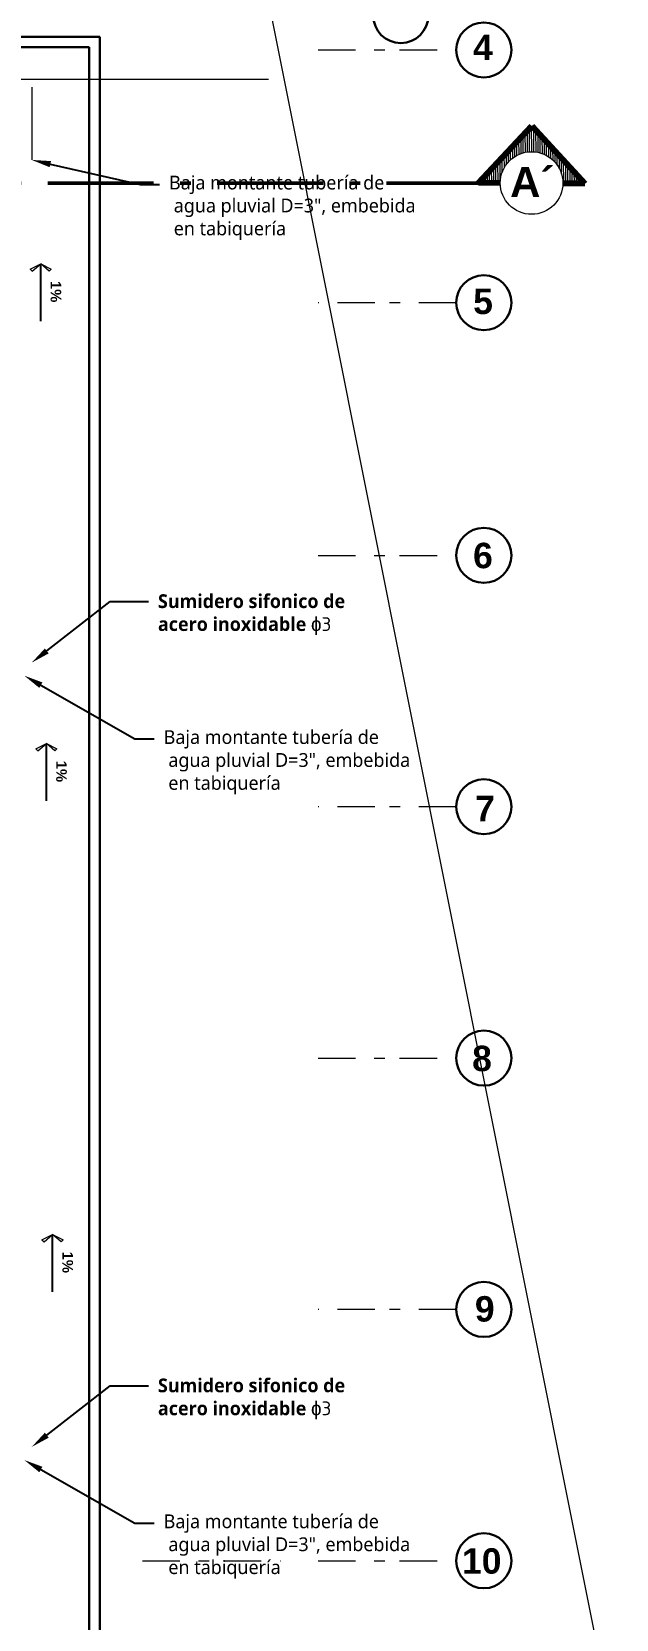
# Model space of a CAD drawing. Header units: metres. Extents: x 27 to 147, y -173 to 8.
# Drawn here: x 128.1 to 133.62, y -118.29 to -103.29 of the extents above; entities that cross this region are included whole.
import ezdxf
from ezdxf import colors
from ezdxf.entities.mleader import LeaderData, LeaderLine
from ezdxf.enums import TextEntityAlignment as Align
from ezdxf.math import Vec2, Vec3

# ---------------------------------------------------------------- set-up
doc = ezdxf.new("R2010")
doc.units = ezdxf.units.M
for name, pattern in [('1CORTE', [1.5, 1, -0.25, 0, -0.25]), ('ACAD_ISO04W100', [30, 24, -3, 0, -3]), ('Dot & Dashed', [0.670278, 0.352778, -0.176389, 0, -0.141111])]:
    doc.linetypes.add(name, pattern=pattern)
for name, color, linetype, lineweight in [('1', 7, 'Continuous', 5), ('2D Drafting - General_Pen_No__46', 7, 'Continuous', 25), ('AA. Proyeccion Corte', 10, '1CORTE', 50), ('canal de evacuacion', 1, 'Continuous', 20), ('CORTE_EJE', 31, 'ACAD_ISO04W100', 80), ('Cotas varias El', 253, 'Continuous', 13), ('GRAFO 0 BLANCO', 7, 'Continuous', 0), ('grafo 2', 31, 'Continuous', 20), ('GRAFO 4', 7, 'Continuous', 30), ('letras sr', 7, 'Continuous', 5), ('Lineas Referencia', 73, 'Continuous', 13), ('TEXTOS-SUBTITULO', 7, 'Continuous', 30)]:
    doc.layers.add(name, color=color, linetype=linetype, lineweight=lineweight)
doc.styles.add('Generales', font='trebuc.ttf', dxfattribs={"height": 0.1})
doc.styles.add('GENERATED_STYLE_1', font='arialbd.ttf')
doc.styles.add('GENERATED_STYLE_2', font='arial.ttf')
doc.styles.get("Standard").update_dxf_attribs({"font": 'arial.ttf'})
doc.styles.add('TURBO_BASS', font='swisseb.ttf')

# ---------------------------------------------------------------- blocks, each defined once
blk = doc.blocks.new('FLECHA')
at = {"layer": 'grafo 2', "ltscale": 0.05}
for p, q in [((674350.407, 8489809.493, -2.952), (674350.357, 8489809.393, -2.952)), ((674350.426, 8489809.474, -2.952), (674350.357, 8489809.393, -2.952)), ((674350.407, 8489809.493, -2.952), (674350.426, 8489809.474, -2.952)), ((674350.426, 8489809.312, -2.952), (674350.357, 8489809.393, -2.952)), ((674350.407, 8489809.293, -2.952), (674350.426, 8489809.312, -2.952))]:
    blk.add_line(p, q, dxfattribs=at)
at = {"layer": 'grafo 2', "lineweight": 25}
blk.add_line((674350.899, 8489809.393, -2.952), (674350.357, 8489809.393, -2.952), dxfattribs=at)
at = {"layer": 'grafo 2'}
blk.add_line((674350.357, 8489809.393, -2.952), (674350.407, 8489809.293, -2.952), dxfattribs=at)

msp = doc.modelspace()

# ---------------------------------------------------------------- hatches: boundary and pattern name
at = {"layer": '1', "lineweight": 5}
h = msp.add_hatch(dxfattribs=at)
h.set_pattern_fill('_USER,_O', scale=0.02, angle=450, pattern_type=0)
h.set_pattern_definition([(90.373563, (283.931522, -161.081978), (0.019999575, 0.000130397), [])])
h.paths.add_polyline_path([(132.819, -104.421, -0.414214), (133.113, -104.719), (133.32, -104.72), (132.821, -104.175), (132.315, -104.713), (132.521, -104.715, -0.414214)])
h = msp.add_hatch(dxfattribs=at)
h.set_pattern_fill('_USER,_O', scale=0.02, angle=450, pattern_type=0)
h.set_pattern_definition([(90.373563, (283.931522, -161.081978), (0.019999575, 0.000130397), [])])
h.paths.add_polyline_path([(132.819, -104.421, -0.414214), (133.113, -104.719), (133.32, -104.72), (132.821, -104.175), (132.315, -104.713), (132.521, -104.715, -0.414214)])

# ---------------------------------------------------------------- linework, layer by layer
at = {"layer": '1', "color": 7}
msp.add_circle((132.817, -104.715), 0.296, dxfattribs=at)
msp.add_circle((132.817, -104.715), 0.296, dxfattribs=at)
at = {"layer": 'AA. Proyeccion Corte', "color": 7}
msp.add_line((125.048, -104.715), (132.521, -104.715), dxfattribs=at)
at = {"layer": 'canal de evacuacion'}
msp.add_lwpolyline([(128.097, -103.811), (128.097, -104.497)], dxfattribs=at)
at = {"layer": 'CORTE_EJE', "color": 7, "linetype": 'ACAD_ISO04W100', "ltscale": 0.8}
msp.add_lwpolyline([(132.521, -104.715), (132.315, -104.713), (132.821, -104.175), (133.32, -104.72), (133.113, -104.719)], dxfattribs=at)
msp.add_lwpolyline([(132.521, -104.715), (132.315, -104.713), (132.821, -104.175), (133.32, -104.72), (133.113, -104.719)], dxfattribs=at)
at = {"layer": 'Cotas varias El', "linetype": 'Dot & Dashed'}
for p, q in [((130.801, -103.458), (132.106, -103.458)), ((132.106, -105.846), (130.801, -105.846)), ((130.801, -108.233), (132.106, -108.233)), ((132.106, -110.608), (130.801, -110.608)), ((130.801, -112.983), (132.106, -112.983)), ((132.106, -115.358), (130.801, -115.358)), ((129.142, -117.733), (130.447, -117.733)), ((130.801, -117.733), (132.106, -117.733))]:
    msp.add_line(p, q, dxfattribs=at)
at = {"layer": 'Cotas varias El'}
msp.add_line((117.24, -103.733), (130.333, -103.733), dxfattribs=at)
at = {"layer": 'GRAFO 0 BLANCO', "color": 7}
msp.add_lwpolyline([(70.185, -94.06), (83.803, -94.342), (99.193, -94.65), (103.253, -94.727), (116.561, -94.914), (128.571, -94.167), (139.003, -146.455)], dxfattribs=at)
at = {"layer": 'GRAFO 4', "linetype": 'Continuous'}
for points in [[(128.74, -103.333), (128.74, -132.133), (117.14, -132.133), (117.14, -103.333)], [(128.64, -103.433), (128.64, -132.033), (117.24, -132.033), (117.24, -103.433)]]:
    msp.add_lwpolyline(points, close=True, dxfattribs=at)
for centre in [(131.582, -103.133), (132.366, -103.458), (132.366, -105.846), (132.366, -108.233), (132.366, -110.608), (132.366, -112.983), (132.366, -115.358), (132.366, -117.733)]:
    msp.add_circle(centre, 0.26, dxfattribs=at)

# ---------------------------------------------------------------- block references
at = {"layer": 'Lineas Referencia', "xscale": -1, "rotation": 90}
for p in [(8489937.575, 674244.877, 2.952), (8489937.628, 674240.345, 2.952), (8489937.687, 674235.707, 2.952)]:
    msp.add_blockref('FLECHA', p, dxfattribs=at)

# ---------------------------------------------------------------- texts
at = {"char_height": 0.24, "width": 1.011031258713047e-14, "attachment_point": 9, "rotation": 0, "style": 'GENERATED_STYLE_1'}
for s, insert in [('4', (132.451, -103.554)), ('5', (132.452, -105.957)), ('6', (132.451, -108.358)), ('7', (132.47, -110.745)), ('8', (132.442, -113.11)), ('9', (132.468, -115.476)), ('10', (132.533, -117.858))]:
    msp.add_mtext(s, dxfattribs=dict(at, insert=insert))
at = {"layer": '2D Drafting - General_Pen_No__46', "char_height": 0.1, "attachment_point": 7, "rotation": 270, "style": 'GENERATED_STYLE_2'}
for insert in [(128.274, -105.602), (128.327, -110.135), (128.386, -114.773)]:
    msp.add_mtext('{\\fSansSerif|b1|i0|c2|p2; 1%}', dxfattribs=dict(at, insert=insert))
at = {"layer": 'TEXTOS-SUBTITULO', "style": 'TURBO_BASS'}
msp.add_text('A´', height=0.2831, rotation=360, dxfattribs=at).set_placement((132.823, -104.847), align=Align.CENTER)

# ---------------------------------------------------------------- leaders
at = {"layer": 'letras sr'}
ml = msp.add_multileader_mtext('Standard', dxfattribs=at)
ml.set_content('Baja montante tubería de\\P agua pluvial D=3", embebida\\P en tabiquería', color=256, style='Generales')
ml.set_leader_properties()
ml.build(insert=Vec2(0, 0))
ml.multileader.update_dxf_attribs({"text_right_attachment_type": 6, "dogleg_length": 0.36, "arrow_head_size": 0.18})
ctx = ml.context
ctx.base_point, ctx.char_height, ctx.arrow_head_size, ctx.landing_gap_size, ctx.plane_origin = Vec3(129.304, -104.73), 0.13, 0.18, 0.09, Vec3(127.383, -102.76)
ctx.right_attachment = 6
notes = []
notes.append((ctx, [(0, (1, 1, 0), (129.121, -104.73), (1, 0), 0.183, [(0, [(128.097, -104.497)], 0, [])])]))
ctx.mtext.insert, ctx.mtext.rotation, ctx.mtext.flow_direction = Vec3(129.394, -104.646), 6.283185, 5
at = {"layer": 'letras sr', "linetype": 'Continuous'}
ml = msp.add_multileader_mtext('Standard', dxfattribs=at)
ml.set_content('{\\fTrebuchet MS|b1|i0|c0|p34;\\H1.3x;Sumidero sifonico de acero inoxidable \\fISOCPEUR|b1|i0|c0|p34;ɸ3}', color=256)
ml.set_leader_properties()
ml.build(insert=Vec2(0, 0))
ml.multileader.update_dxf_attribs({"dogleg_length": 0.36, "arrow_head_size": 0.18})
ctx = ml.context
ctx.base_point, ctx.char_height, ctx.arrow_head_size, ctx.landing_gap_size, ctx.plane_origin = Vec3(129.199, -108.669), 0.1, 0.18, 0.09, Vec3(134.364, -107.328)
notes.append((ctx, [(1, (1, 1, 0), (128.839, -108.669), (1, 0), 0.36, [(0, [(128.097, -109.247)], 0, [])])]))
ctx.mtext.insert, ctx.mtext.width, ctx.mtext.flow_direction = Vec3(129.289, -108.601), 1.93723, 5
at = {"layer": 'letras sr'}
ml = msp.add_multileader_mtext('Standard', dxfattribs=at)
ml.set_content('Baja montante tubería de\\P agua pluvial D=3", embebida\\P en tabiquería', color=256, style='Generales')
ml.set_leader_properties()
ml.build(insert=Vec2(0, 0))
ml.multileader.update_dxf_attribs({"text_right_attachment_type": 6, "dogleg_length": 0.36, "arrow_head_size": 0.18})
ctx = ml.context
ctx.base_point, ctx.char_height, ctx.arrow_head_size, ctx.landing_gap_size, ctx.plane_origin = Vec3(129.253, -109.968), 0.13, 0.18, 0.09, Vec3(128.798, -110.208)
ctx.right_attachment = 6
notes.append((ctx, [(0, (1, 1, 0), (129.071, -109.968), (1, 0), 0.183, [(0, [(128.027, -109.37)], 0, [])])]))
ctx.mtext.insert, ctx.mtext.rotation, ctx.mtext.flow_direction = Vec3(129.343, -109.885), 6.283185, 5
at = {"layer": 'letras sr', "linetype": 'Continuous'}
ml = msp.add_multileader_mtext('Standard', dxfattribs=at)
ml.set_content('{\\fTrebuchet MS|b1|i0|c0|p34;\\H1.3x;Sumidero sifonico de acero inoxidable \\fISOCPEUR|b1|i0|c0|p34;ɸ3}', color=256)
ml.set_leader_properties()
ml.build(insert=Vec2(0, 0))
ml.multileader.update_dxf_attribs({"dogleg_length": 0.36, "arrow_head_size": 0.18})
ctx = ml.context
ctx.base_point, ctx.char_height, ctx.arrow_head_size, ctx.landing_gap_size, ctx.plane_origin = Vec3(129.199, -116.08), 0.1, 0.18, 0.09, Vec3(134.364, -114.738)
notes.append((ctx, [(1, (1, 1, 0), (128.839, -116.08), (1, 0), 0.36, [(0, [(128.097, -116.657)], 0, [])])]))
ctx.mtext.insert, ctx.mtext.width, ctx.mtext.flow_direction = Vec3(129.289, -116.011), 1.93723, 5
at = {"layer": 'letras sr'}
ml = msp.add_multileader_mtext('Standard', dxfattribs=at)
ml.set_content('Baja montante tubería de\\P agua pluvial D=3", embebida\\P en tabiquería', color=256, style='Generales')
ml.set_leader_properties()
ml.build(insert=Vec2(0, 0))
ml.multileader.update_dxf_attribs({"text_right_attachment_type": 6, "dogleg_length": 0.36, "arrow_head_size": 0.18})
ctx = ml.context
ctx.base_point, ctx.char_height, ctx.arrow_head_size, ctx.landing_gap_size, ctx.plane_origin = Vec3(129.253, -117.378), 0.13, 0.18, 0.09, Vec3(128.798, -117.618)
ctx.right_attachment = 6
notes.append((ctx, [(0, (1, 1, 0), (129.071, -117.378), (1, 0), 0.183, [(0, [(128.027, -116.781)], 0, [])])]))
ctx.mtext.insert, ctx.mtext.rotation, ctx.mtext.flow_direction = Vec3(129.343, -117.295), 6.283185, 5
for ctx, leaders in notes:
    for number, flags, end, landing, length, lines in leaders:
        leader = LeaderData()
        leader.index, (leader.has_last_leader_line, leader.has_dogleg_vector, leader.attachment_direction) = number, flags
        leader.last_leader_point, leader.dogleg_vector, leader.dogleg_length = Vec3(end), Vec3(landing), length
        for number, points, colour, breaks in lines:
            line = LeaderLine()
            line.index, line.vertices, line.color, line.breaks = number, Vec3.list(points), colors.encode_raw_color(colour), breaks
            leader.lines.append(line)
        ctx.leaders.append(leader)

doc.saveas('drawing.dxf')
